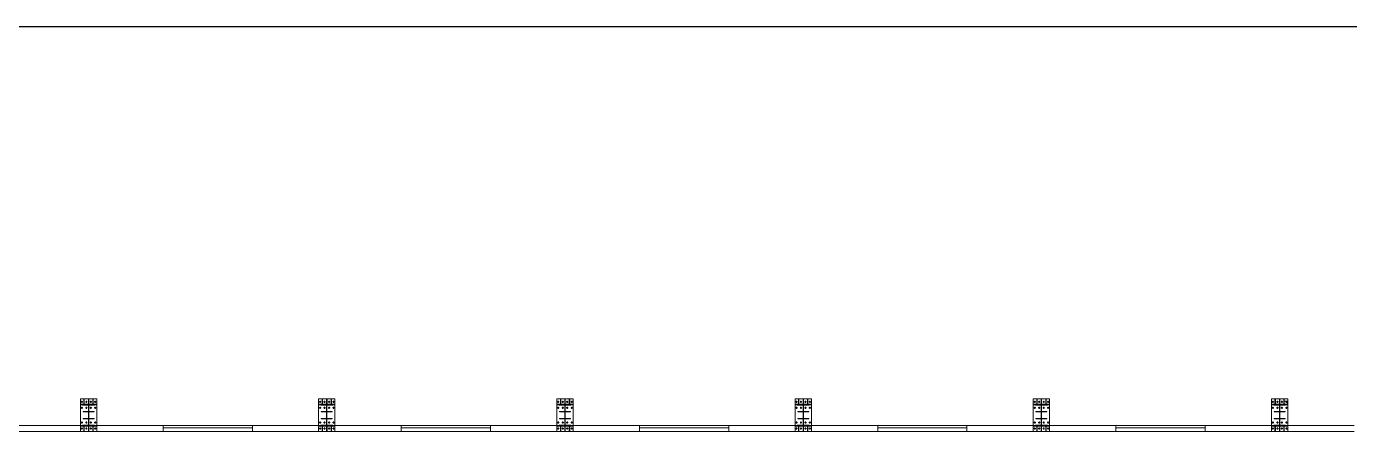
# Model space of a CAD drawing. Extents: x -399171 to -208330, y 1233220 to 1338350.
# Drawn here: x -349220 to -304787, y 1236500 to 1250100 of the extents above; entities that cross this region are included whole.
import ezdxf

# ---------------------------------------------------------------- set-up
doc = ezdxf.new("R2010")
doc.units = 0
doc.linetypes.add('XKITLINE00', pattern=[0])
doc.linetypes.add('XKITLINE01', pattern=[4, 1, -1, 1, -1])
doc.layers.add('4', color=4, linetype='Continuous')
for name, color, linetype, lineweight in [('Bolt', 1, 'Continuous', 0), ('DTHAY', 4, 'Continuous', 20), ('KICH THUOC', 8, 'Continuous', 9), ('Part', 1, 'Continuous', 0), ('text', 3, 'Continuous', 5)]:
    doc.layers.add(name, color=color, linetype=linetype, lineweight=lineweight)

# ---------------------------------------------------------------- blocks, each defined once
blk = doc.blocks.new('zw$9178')
at = {"layer": '4', "color": 2}
blk.add_line((0, 0), (96450, 0), dxfattribs=at)
blk = doc.blocks.new('678')
at = {"layer": 'Bolt', "color": 7, "linetype": 'XKITLINE00', "lineweight": 0}
for p, q in [((-1058425, -64065), (-1058491, -64065)), ((-1058425, -64265), (-1058491, -64265)), ((-1058458, -64098), (-1058458, -64032)), ((-1058458, -64298), (-1058458, -64232)), ((-1058275, -64065), (-1058341, -64065)), ((-1058275, -64265), (-1058341, -64265)), ((-1058308, -64098), (-1058308, -64032)), ((-1058308, -64298), (-1058308, -64232)), ((-1058125, -64065), (-1058191, -64065)), ((-1058125, -64265), (-1058191, -64265)), ((-1058158, -64098), (-1058158, -64032)), ((-1058158, -64298), (-1058158, -64232)), ((-1057975, -64065), (-1058041, -64065)), ((-1057975, -64265), (-1058041, -64265)), ((-1058008, -64098), (-1058008, -64032)), ((-1058008, -64298), (-1058008, -64232)), ((-1050425, -64065), (-1050491, -64065)), ((-1050425, -64265), (-1050491, -64265)), ((-1050458, -64098), (-1050458, -64032)), ((-1050458, -64298), (-1050458, -64232)), ((-1050275, -64065), (-1050341, -64065)), ((-1050275, -64265), (-1050341, -64265)), ((-1050308, -64098), (-1050308, -64032)), ((-1050308, -64298), (-1050308, -64232)), ((-1050125, -64065), (-1050191, -64065)), ((-1050125, -64265), (-1050191, -64265)), ((-1050158, -64098), (-1050158, -64032)), ((-1050158, -64298), (-1050158, -64232)), ((-1049975, -64065), (-1050041, -64065)), ((-1049975, -64265), (-1050041, -64265)), ((-1050008, -64098), (-1050008, -64032)), ((-1050008, -64298), (-1050008, -64232)), ((-1042425, -64065), (-1042491, -64065)), ((-1042425, -64265), (-1042491, -64265)), ((-1042458, -64098), (-1042458, -64032)), ((-1042458, -64298), (-1042458, -64232)), ((-1042275, -64065), (-1042341, -64065)), ((-1042275, -64265), (-1042341, -64265)), ((-1042308, -64098), (-1042308, -64032)), ((-1042308, -64298), (-1042308, -64232)), ((-1042125, -64065), (-1042191, -64065)), ((-1042125, -64265), (-1042191, -64265)), ((-1042158, -64098), (-1042158, -64032)), ((-1042158, -64298), (-1042158, -64232)), ((-1041975, -64065), (-1042041, -64065)), ((-1041975, -64265), (-1042041, -64265)), ((-1042008, -64098), (-1042008, -64032)), ((-1042008, -64298), (-1042008, -64232)), ((-1034425, -64065), (-1034491, -64065)), ((-1034425, -64265), (-1034491, -64265)), ((-1034458, -64098), (-1034458, -64032)), ((-1034458, -64298), (-1034458, -64232)), ((-1034275, -64065), (-1034341, -64065)), ((-1034275, -64265), (-1034341, -64265)), ((-1034308, -64098), (-1034308, -64032)), ((-1034308, -64298), (-1034308, -64232)), ((-1034125, -64065), (-1034191, -64065)), ((-1034125, -64265), (-1034191, -64265)), ((-1034158, -64098), (-1034158, -64032)), ((-1034158, -64298), (-1034158, -64232)), ((-1033975, -64065), (-1034041, -64065)), ((-1033975, -64265), (-1034041, -64265)), ((-1034008, -64098), (-1034008, -64032)), ((-1034008, -64298), (-1034008, -64232)), ((-1026425, -64065), (-1026491, -64065)), ((-1026425, -64265), (-1026491, -64265)), ((-1026458, -64098), (-1026458, -64032)), ((-1026458, -64298), (-1026458, -64232)), ((-1026275, -64065), (-1026341, -64065)), ((-1026275, -64265), (-1026341, -64265)), ((-1026308, -64098), (-1026308, -64032)), ((-1026308, -64298), (-1026308, -64232)), ((-1026125, -64065), (-1026191, -64065)), ((-1026125, -64265), (-1026191, -64265)), ((-1026158, -64098), (-1026158, -64032)), ((-1026158, -64298), (-1026158, -64232)), ((-1025975, -64065), (-1026041, -64065)), ((-1025975, -64265), (-1026041, -64265)), ((-1026008, -64098), (-1026008, -64032)), ((-1026008, -64298), (-1026008, -64232)), ((-1018425, -64065), (-1018491, -64065)), ((-1018425, -64265), (-1018491, -64265)), ((-1018458, -64098), (-1018458, -64032)), ((-1018458, -64298), (-1018458, -64232)), ((-1018275, -64065), (-1018341, -64065)), ((-1018275, -64265), (-1018341, -64265)), ((-1018308, -64098), (-1018308, -64032)), ((-1018308, -64298), (-1018308, -64232)), ((-1018125, -64065), (-1018191, -64065)), ((-1018125, -64265), (-1018191, -64265)), ((-1018158, -64098), (-1018158, -64032)), ((-1018158, -64298), (-1018158, -64232)), ((-1017975, -64065), (-1018041, -64065)), ((-1017975, -64265), (-1018041, -64265)), ((-1018008, -64098), (-1018008, -64032)), ((-1018008, -64298), (-1018008, -64232)), ((-1058425, -64765), (-1058491, -64765)), ((-1058458, -64798), (-1058458, -64732)), ((-1058275, -64765), (-1058341, -64765)), ((-1058308, -64798), (-1058308, -64732)), ((-1058125, -64765), (-1058191, -64765)), ((-1058158, -64798), (-1058158, -64732)), ((-1057975, -64765), (-1058041, -64765)), ((-1058008, -64798), (-1058008, -64732)), ((-1050425, -64765), (-1050491, -64765)), ((-1050458, -64798), (-1050458, -64732)), ((-1050275, -64765), (-1050341, -64765)), ((-1050308, -64798), (-1050308, -64732)), ((-1050125, -64765), (-1050191, -64765)), ((-1050158, -64798), (-1050158, -64732)), ((-1049975, -64765), (-1050041, -64765)), ((-1050008, -64798), (-1050008, -64732)), ((-1042425, -64765), (-1042491, -64765)), ((-1042458, -64798), (-1042458, -64732)), ((-1042275, -64765), (-1042341, -64765)), ((-1042308, -64798), (-1042308, -64732)), ((-1042125, -64765), (-1042191, -64765)), ((-1042158, -64798), (-1042158, -64732)), ((-1041975, -64765), (-1042041, -64765)), ((-1042008, -64798), (-1042008, -64732)), ((-1034425, -64765), (-1034491, -64765)), ((-1034458, -64798), (-1034458, -64732)), ((-1034275, -64765), (-1034341, -64765)), ((-1034308, -64798), (-1034308, -64732)), ((-1034125, -64765), (-1034191, -64765)), ((-1034158, -64798), (-1034158, -64732)), ((-1033975, -64765), (-1034041, -64765)), ((-1034008, -64798), (-1034008, -64732)), ((-1026425, -64765), (-1026491, -64765)), ((-1026458, -64798), (-1026458, -64732)), ((-1026275, -64765), (-1026341, -64765)), ((-1026308, -64798), (-1026308, -64732)), ((-1026125, -64765), (-1026191, -64765)), ((-1026158, -64798), (-1026158, -64732)), ((-1025975, -64765), (-1026041, -64765)), ((-1026008, -64798), (-1026008, -64732)), ((-1018425, -64765), (-1018491, -64765)), ((-1018458, -64798), (-1018458, -64732)), ((-1018275, -64765), (-1018341, -64765)), ((-1018308, -64798), (-1018308, -64732)), ((-1018125, -64765), (-1018191, -64765)), ((-1018158, -64798), (-1018158, -64732)), ((-1017975, -64765), (-1018041, -64765)), ((-1018008, -64798), (-1018008, -64732)), ((-1058425, -64965), (-1058491, -64965)), ((-1058458, -64998), (-1058458, -64932)), ((-1058275, -64965), (-1058341, -64965)), ((-1058308, -64998), (-1058308, -64932)), ((-1058125, -64965), (-1058191, -64965)), ((-1058158, -64998), (-1058158, -64932)), ((-1057975, -64965), (-1058041, -64965)), ((-1058008, -64998), (-1058008, -64932)), ((-1050425, -64965), (-1050491, -64965)), ((-1050458, -64998), (-1050458, -64932)), ((-1050275, -64965), (-1050341, -64965)), ((-1050308, -64998), (-1050308, -64932)), ((-1050125, -64965), (-1050191, -64965)), ((-1050158, -64998), (-1050158, -64932)), ((-1049975, -64965), (-1050041, -64965)), ((-1050008, -64998), (-1050008, -64932)), ((-1042425, -64965), (-1042491, -64965)), ((-1042458, -64998), (-1042458, -64932)), ((-1042275, -64965), (-1042341, -64965)), ((-1042308, -64998), (-1042308, -64932)), ((-1042125, -64965), (-1042191, -64965)), ((-1042158, -64998), (-1042158, -64932)), ((-1041975, -64965), (-1042041, -64965)), ((-1042008, -64998), (-1042008, -64932)), ((-1034425, -64965), (-1034491, -64965)), ((-1034458, -64998), (-1034458, -64932)), ((-1034275, -64965), (-1034341, -64965)), ((-1034308, -64998), (-1034308, -64932)), ((-1034125, -64965), (-1034191, -64965)), ((-1034158, -64998), (-1034158, -64932)), ((-1033975, -64965), (-1034041, -64965)), ((-1034008, -64998), (-1034008, -64932)), ((-1026425, -64965), (-1026491, -64965)), ((-1026458, -64998), (-1026458, -64932)), ((-1026275, -64965), (-1026341, -64965)), ((-1026308, -64998), (-1026308, -64932)), ((-1026125, -64965), (-1026191, -64965)), ((-1026158, -64998), (-1026158, -64932)), ((-1025975, -64965), (-1026041, -64965)), ((-1026008, -64998), (-1026008, -64932)), ((-1018425, -64965), (-1018491, -64965)), ((-1018458, -64998), (-1018458, -64932)), ((-1018275, -64965), (-1018341, -64965)), ((-1018308, -64998), (-1018308, -64932)), ((-1018125, -64965), (-1018191, -64965)), ((-1018158, -64998), (-1018158, -64932)), ((-1017975, -64965), (-1018041, -64965)), ((-1018008, -64998), (-1018008, -64932))]:
    blk.add_line(p, q, dxfattribs=at)
for centre in [(-1058458, -64065), (-1058458, -64265), (-1058308, -64065), (-1058308, -64265), (-1058158, -64065), (-1058158, -64265), (-1058008, -64065), (-1058008, -64265), (-1050458, -64065), (-1050458, -64265), (-1050308, -64065), (-1050308, -64265), (-1050158, -64065), (-1050158, -64265), (-1050008, -64065), (-1050008, -64265), (-1042458, -64065), (-1042458, -64265), (-1042308, -64065), (-1042308, -64265), (-1042158, -64065), (-1042158, -64265), (-1042008, -64065), (-1042008, -64265), (-1034458, -64065), (-1034458, -64265), (-1034308, -64065), (-1034308, -64265), (-1034158, -64065), (-1034158, -64265), (-1034008, -64065), (-1034008, -64265), (-1026458, -64065), (-1026458, -64265), (-1026308, -64065), (-1026308, -64265), (-1026158, -64065), (-1026158, -64265), (-1026008, -64065), (-1026008, -64265), (-1018458, -64065), (-1018458, -64265), (-1018308, -64065), (-1018308, -64265), (-1018158, -64065), (-1018158, -64265), (-1018008, -64065), (-1018008, -64265), (-1058458, -64765), (-1058308, -64765), (-1058158, -64765), (-1058008, -64765), (-1050458, -64765), (-1050308, -64765), (-1050158, -64765), (-1050008, -64765), (-1042458, -64765), (-1042308, -64765), (-1042158, -64765), (-1042008, -64765), (-1034458, -64765), (-1034308, -64765), (-1034158, -64765), (-1034008, -64765), (-1026458, -64765), (-1026308, -64765), (-1026158, -64765), (-1026008, -64765), (-1018458, -64765), (-1018308, -64765), (-1018158, -64765), (-1018008, -64765), (-1058458, -64965), (-1058308, -64965), (-1058158, -64965), (-1058008, -64965), (-1050458, -64965), (-1050308, -64965), (-1050158, -64965), (-1050008, -64965), (-1042458, -64965), (-1042308, -64965), (-1042158, -64965), (-1042008, -64965), (-1034458, -64965), (-1034308, -64965), (-1034158, -64965), (-1034008, -64965), (-1026458, -64965), (-1026308, -64965), (-1026158, -64965), (-1026008, -64965), (-1018458, -64965), (-1018308, -64965), (-1018158, -64965), (-1018008, -64965)]:
    blk.add_circle(centre, 16.5, dxfattribs=at)
at = {"layer": 'DTHAY', "ltscale": 4}
for p, q in [((-1060733, -64865), (-1055733, -64865)), ((-1052733, -64865), (-1047733, -64865)), ((-1044733, -64865), (-1039733, -64865)), ((-1036733, -64865), (-1031733, -64865)), ((-1028733, -64865), (-1023733, -64865)), ((-1020733, -64865), (-1015733, -64865)), ((-1060733, -65065), (-1055733, -65065)), ((-1052733, -65065), (-1047733, -65065)), ((-1044733, -65065), (-1039733, -65065)), ((-1036733, -65065), (-1031733, -65065)), ((-1028733, -65065), (-1023733, -65065)), ((-1020733, -65065), (-1015733, -65065))]:
    blk.add_line(p, q, dxfattribs=at)
at = {"layer": 'DTHAY', "ltscale": 0.2}
for p, q in [((-1055733, -65065), (-1055733, -64865)), ((-1052733, -65065), (-1052733, -64865)), ((-1047733, -65065), (-1047733, -64865)), ((-1044733, -65065), (-1044733, -64865)), ((-1039733, -65065), (-1039733, -64865)), ((-1036733, -65065), (-1036733, -64865)), ((-1031733, -65065), (-1031733, -64865)), ((-1031733, -65065), (-1031733, -64865)), ((-1028733, -65065), (-1028733, -64865)), ((-1023733, -65065), (-1023733, -64865)), ((-1023733, -65065), (-1023733, -64865)), ((-1020733, -65065), (-1020733, -64865))]:
    blk.add_line(p, q, dxfattribs=at)
at = {"layer": 'KICH THUOC', "ltscale": 5}
blk.add_line((-1057957, -64177), (-1057957, -64427), dxfattribs=at)
at = {"layer": 'KICH THUOC', "ltscale": 0.2}
for p, q in [((-1055733, -64865), (-1052733, -64865)), ((-1047733, -64865), (-1044733, -64865)), ((-1039733, -64865), (-1036733, -64865)), ((-1031733, -64865), (-1028733, -64865)), ((-1023733, -64865), (-1020733, -64865)), ((-1055733, -64940), (-1052733, -64940)), ((-1055733, -65065), (-1052733, -65065)), ((-1047733, -64940), (-1044733, -64940)), ((-1047733, -65065), (-1044733, -65065)), ((-1039733, -64940), (-1036733, -64940)), ((-1039733, -65065), (-1036733, -65065)), ((-1031733, -64940), (-1028733, -64940)), ((-1031733, -65065), (-1028733, -65065)), ((-1023733, -64940), (-1020733, -64940)), ((-1023733, -65065), (-1020733, -65065))]:
    blk.add_line(p, q, dxfattribs=at)
at = {"layer": 'KICH THUOC', "ltscale": 5}
for points in [[(-1018183, -64012), (-1018183, -64012), (-1018183, -64012), (-1018183, -64012), (-1018183, -64012), (-1018183, -64012), (-1018183, -64012), (-1018183, -64012)], [(-1018098, -64044), (-1018098, -64163), (-1017975, -64163), (-1017975, -64044)]]:
    blk.add_lwpolyline(points, close=True, dxfattribs=at)
at = {"layer": 'Part', "color": 3, "linetype": 'XKITLINE00', "lineweight": 0}
for p, q in [((-1058508, -63965), (-1058390, -63965)), ((-1058508, -63965), (-1058508, -64145)), ((-1058390, -63965), (-1058376, -63965)), ((-1058390, -63965), (-1058390, -64145)), ((-1058376, -63965), (-1058240, -63965)), ((-1058376, -63965), (-1058376, -64145)), ((-1058240, -63965), (-1058226, -63965)), ((-1058240, -63965), (-1058240, -64145)), ((-1058226, -63965), (-1058090, -63965)), ((-1058226, -63965), (-1058226, -64145)), ((-1058090, -63965), (-1058076, -63965)), ((-1058090, -63965), (-1058090, -64145)), ((-1058076, -63965), (-1057958, -63965)), ((-1058076, -63965), (-1058076, -64145)), ((-1057958, -63965), (-1057958, -64145)), ((-1050508, -63965), (-1050390, -63965)), ((-1050508, -63965), (-1050508, -64145)), ((-1050390, -63965), (-1050376, -63965)), ((-1050390, -63965), (-1050390, -64145)), ((-1050376, -63965), (-1050240, -63965)), ((-1050376, -63965), (-1050376, -64145)), ((-1050240, -63965), (-1050226, -63965)), ((-1050240, -63965), (-1050240, -64145)), ((-1050226, -63965), (-1050090, -63965)), ((-1050226, -63965), (-1050226, -64145)), ((-1050090, -63965), (-1050076, -63965)), ((-1050090, -63965), (-1050090, -64145)), ((-1050076, -63965), (-1049958, -63965)), ((-1050076, -63965), (-1050076, -64145)), ((-1049958, -63965), (-1049958, -64145)), ((-1042508, -63965), (-1042390, -63965)), ((-1042508, -63965), (-1042508, -64145)), ((-1042390, -63965), (-1042376, -63965)), ((-1042390, -63965), (-1042390, -64145)), ((-1042376, -63965), (-1042240, -63965)), ((-1042376, -63965), (-1042376, -64145)), ((-1042240, -63965), (-1042226, -63965)), ((-1042240, -63965), (-1042240, -64145)), ((-1042226, -63965), (-1042090, -63965)), ((-1042226, -63965), (-1042226, -64145)), ((-1042090, -63965), (-1042076, -63965)), ((-1042090, -63965), (-1042090, -64145)), ((-1042076, -63965), (-1041958, -63965)), ((-1042076, -63965), (-1042076, -64145)), ((-1041958, -63965), (-1041958, -64145)), ((-1034508, -63965), (-1034390, -63965)), ((-1034508, -63965), (-1034508, -64145)), ((-1034390, -63965), (-1034376, -63965)), ((-1034390, -63965), (-1034390, -64145)), ((-1034376, -63965), (-1034240, -63965)), ((-1034376, -63965), (-1034376, -64145)), ((-1034240, -63965), (-1034226, -63965)), ((-1034240, -63965), (-1034240, -64145)), ((-1034226, -63965), (-1034090, -63965)), ((-1034226, -63965), (-1034226, -64145)), ((-1034090, -63965), (-1034076, -63965)), ((-1034090, -63965), (-1034090, -64145)), ((-1034076, -63965), (-1033958, -63965)), ((-1034076, -63965), (-1034076, -64145)), ((-1033958, -63965), (-1033958, -64145)), ((-1026508, -63965), (-1026390, -63965)), ((-1026508, -63965), (-1026508, -64145)), ((-1026390, -63965), (-1026376, -63965)), ((-1026390, -63965), (-1026390, -64145)), ((-1026376, -63965), (-1026240, -63965)), ((-1026376, -63965), (-1026376, -64145)), ((-1026240, -63965), (-1026226, -63965)), ((-1026240, -63965), (-1026240, -64145)), ((-1026226, -63965), (-1026090, -63965)), ((-1026226, -63965), (-1026226, -64145)), ((-1026090, -63965), (-1026076, -63965)), ((-1026090, -63965), (-1026090, -64145)), ((-1026076, -63965), (-1025958, -63965)), ((-1026076, -63965), (-1026076, -64145)), ((-1025958, -63965), (-1025958, -64145)), ((-1018508, -63965), (-1018508, -64145)), ((-1018390, -63965), (-1018508, -63965)), ((-1018390, -64145), (-1018390, -63965)), ((-1018390, -63965), (-1018376, -63965)), ((-1018240, -63965), (-1018376, -63965)), ((-1018376, -63965), (-1018376, -64145)), ((-1018240, -64145), (-1018240, -63965)), ((-1018240, -63965), (-1018226, -63965)), ((-1018090, -63965), (-1018226, -63965)), ((-1018226, -63965), (-1018226, -64145)), ((-1018090, -64145), (-1018090, -63965)), ((-1018090, -63965), (-1018076, -63965)), ((-1017958, -63965), (-1018076, -63965)), ((-1018076, -63965), (-1018076, -64145)), ((-1017958, -63965), (-1017958, -64145)), ((-1058508, -64165), (-1058508, -64145)), ((-1058508, -64145), (-1057958, -64145)), ((-1058508, -64165), (-1058508, -64865)), ((-1058508, -64165), (-1057958, -64165)), ((-1058433, -64165), (-1058433, -64179)), ((-1058433, -64165), (-1058033, -64165)), ((-1058433, -64179), (-1058033, -64179)), ((-1058418, -64393), (-1058238, -64393)), ((-1058418, -64393), (-1058418, -64407)), ((-1058238, -64407), (-1058418, -64407)), ((-1058390, -64069), (-1058376, -64069)), ((-1058390, -64145), (-1058376, -64145)), ((-1058314, -64407), (-1058314, -64393)), ((-1058240, -64069), (-1058226, -64069)), ((-1058240, -64145), (-1058226, -64145)), ((-1058228, -64179), (-1058238, -64179)), ((-1058238, -64179), (-1058238, -64851)), ((-1058238, -64393), (-1058238, -64407)), ((-1058228, -64851), (-1058228, -64179)), ((-1058048, -64393), (-1058228, -64393)), ((-1058228, -64407), (-1058228, -64393)), ((-1058048, -64407), (-1058228, -64407)), ((-1058152, -64407), (-1058152, -64393)), ((-1058090, -64069), (-1058076, -64069)), ((-1058090, -64145), (-1058076, -64145)), ((-1058048, -64393), (-1058048, -64407)), ((-1058033, -64165), (-1058033, -64179)), ((-1057958, -64165), (-1057958, -64145)), ((-1057958, -64165), (-1057958, -64865)), ((-1050508, -64165), (-1050508, -64145)), ((-1050508, -64145), (-1049958, -64145)), ((-1050508, -64165), (-1050508, -64865)), ((-1050508, -64165), (-1049958, -64165)), ((-1050433, -64165), (-1050433, -64179)), ((-1050433, -64165), (-1050033, -64165)), ((-1050433, -64179), (-1050033, -64179)), ((-1050418, -64393), (-1050238, -64393)), ((-1050418, -64393), (-1050418, -64407)), ((-1050238, -64407), (-1050418, -64407)), ((-1050390, -64069), (-1050376, -64069)), ((-1050390, -64145), (-1050376, -64145)), ((-1050314, -64407), (-1050314, -64393)), ((-1050240, -64069), (-1050226, -64069)), ((-1050240, -64145), (-1050226, -64145)), ((-1050228, -64179), (-1050238, -64179)), ((-1050238, -64179), (-1050238, -64851)), ((-1050238, -64393), (-1050238, -64407)), ((-1050228, -64851), (-1050228, -64179)), ((-1050048, -64393), (-1050228, -64393)), ((-1050228, -64407), (-1050228, -64393)), ((-1050048, -64407), (-1050228, -64407)), ((-1050152, -64407), (-1050152, -64393)), ((-1050090, -64069), (-1050076, -64069)), ((-1050090, -64145), (-1050076, -64145)), ((-1050048, -64393), (-1050048, -64407)), ((-1050033, -64165), (-1050033, -64179)), ((-1049958, -64165), (-1049958, -64145)), ((-1049958, -64165), (-1049958, -64865)), ((-1042508, -64165), (-1042508, -64145)), ((-1042508, -64145), (-1041958, -64145)), ((-1042508, -64165), (-1042508, -64865)), ((-1042508, -64165), (-1041958, -64165)), ((-1042433, -64165), (-1042433, -64179)), ((-1042433, -64165), (-1042033, -64165)), ((-1042433, -64179), (-1042033, -64179)), ((-1042418, -64393), (-1042238, -64393)), ((-1042418, -64393), (-1042418, -64407)), ((-1042238, -64407), (-1042418, -64407)), ((-1042390, -64069), (-1042376, -64069)), ((-1042390, -64145), (-1042376, -64145)), ((-1042314, -64407), (-1042314, -64393)), ((-1042240, -64069), (-1042226, -64069)), ((-1042240, -64145), (-1042226, -64145)), ((-1042228, -64179), (-1042238, -64179)), ((-1042238, -64179), (-1042238, -64851)), ((-1042238, -64393), (-1042238, -64407)), ((-1042228, -64851), (-1042228, -64179)), ((-1042048, -64393), (-1042228, -64393)), ((-1042228, -64407), (-1042228, -64393)), ((-1042048, -64407), (-1042228, -64407)), ((-1042152, -64407), (-1042152, -64393)), ((-1042090, -64069), (-1042076, -64069)), ((-1042090, -64145), (-1042076, -64145)), ((-1042048, -64393), (-1042048, -64407)), ((-1042033, -64165), (-1042033, -64179)), ((-1041958, -64165), (-1041958, -64145)), ((-1041958, -64165), (-1041958, -64865)), ((-1034508, -64165), (-1034508, -64145)), ((-1034508, -64145), (-1033958, -64145)), ((-1034508, -64165), (-1034508, -64865)), ((-1034508, -64165), (-1033958, -64165)), ((-1034433, -64165), (-1034433, -64179)), ((-1034433, -64165), (-1034033, -64165)), ((-1034433, -64179), (-1034033, -64179)), ((-1034418, -64393), (-1034238, -64393)), ((-1034418, -64393), (-1034418, -64407)), ((-1034238, -64407), (-1034418, -64407)), ((-1034390, -64069), (-1034376, -64069)), ((-1034390, -64145), (-1034376, -64145)), ((-1034314, -64407), (-1034314, -64393)), ((-1034240, -64069), (-1034226, -64069)), ((-1034240, -64145), (-1034226, -64145)), ((-1034228, -64179), (-1034238, -64179)), ((-1034238, -64179), (-1034238, -64851)), ((-1034238, -64393), (-1034238, -64407)), ((-1034228, -64851), (-1034228, -64179)), ((-1034048, -64393), (-1034228, -64393)), ((-1034228, -64407), (-1034228, -64393)), ((-1034048, -64407), (-1034228, -64407)), ((-1034152, -64407), (-1034152, -64393)), ((-1034090, -64069), (-1034076, -64069)), ((-1034090, -64145), (-1034076, -64145)), ((-1034048, -64393), (-1034048, -64407)), ((-1034033, -64165), (-1034033, -64179)), ((-1033958, -64165), (-1033958, -64145)), ((-1033958, -64165), (-1033958, -64865)), ((-1026508, -64165), (-1026508, -64145)), ((-1026508, -64145), (-1025958, -64145)), ((-1026508, -64165), (-1026508, -64865)), ((-1026508, -64165), (-1025958, -64165)), ((-1026433, -64165), (-1026433, -64179)), ((-1026433, -64165), (-1026033, -64165)), ((-1026433, -64179), (-1026033, -64179)), ((-1026418, -64393), (-1026238, -64393)), ((-1026418, -64393), (-1026418, -64407)), ((-1026238, -64407), (-1026418, -64407)), ((-1026390, -64069), (-1026376, -64069)), ((-1026390, -64145), (-1026376, -64145)), ((-1026314, -64407), (-1026314, -64393)), ((-1026240, -64069), (-1026226, -64069)), ((-1026240, -64145), (-1026226, -64145)), ((-1026228, -64179), (-1026238, -64179)), ((-1026238, -64179), (-1026238, -64851)), ((-1026238, -64393), (-1026238, -64407)), ((-1026228, -64851), (-1026228, -64179)), ((-1026048, -64393), (-1026228, -64393)), ((-1026228, -64407), (-1026228, -64393)), ((-1026048, -64407), (-1026228, -64407)), ((-1026152, -64407), (-1026152, -64393)), ((-1026090, -64069), (-1026076, -64069)), ((-1026090, -64145), (-1026076, -64145)), ((-1026048, -64393), (-1026048, -64407)), ((-1026033, -64165), (-1026033, -64179)), ((-1025958, -64165), (-1025958, -64145)), ((-1025958, -64165), (-1025958, -64865)), ((-1018508, -64165), (-1018508, -64145)), ((-1018508, -64145), (-1017958, -64145)), ((-1018508, -64165), (-1018508, -64865)), ((-1018508, -64165), (-1017958, -64165)), ((-1018433, -64179), (-1018433, -64165)), ((-1018433, -64165), (-1018033, -64165)), ((-1018433, -64179), (-1018033, -64179)), ((-1018418, -64407), (-1018418, -64393)), ((-1018418, -64393), (-1018238, -64393)), ((-1018238, -64407), (-1018418, -64407)), ((-1018390, -64069), (-1018376, -64069)), ((-1018376, -64145), (-1018390, -64145)), ((-1018314, -64407), (-1018314, -64393)), ((-1018240, -64069), (-1018226, -64069)), ((-1018226, -64145), (-1018240, -64145)), ((-1018238, -64851), (-1018238, -64179)), ((-1018228, -64179), (-1018238, -64179)), ((-1018238, -64393), (-1018238, -64407)), ((-1018228, -64851), (-1018228, -64179)), ((-1018048, -64393), (-1018228, -64393)), ((-1018228, -64393), (-1018228, -64407)), ((-1018048, -64407), (-1018228, -64407)), ((-1018152, -64407), (-1018152, -64393)), ((-1018090, -64069), (-1018076, -64069)), ((-1018076, -64145), (-1018090, -64145)), ((-1018048, -64407), (-1018048, -64393)), ((-1018033, -64179), (-1018033, -64165)), ((-1017958, -64165), (-1017958, -64145)), ((-1017958, -64165), (-1017958, -64865)), ((-1057958, -64865), (-1058508, -64865)), ((-1058508, -64865), (-1058508, -64885)), ((-1058433, -64851), (-1058033, -64851)), ((-1058433, -64865), (-1058433, -64851)), ((-1058033, -64865), (-1058433, -64865)), ((-1058418, -64623), (-1058238, -64623)), ((-1058418, -64623), (-1058418, -64637)), ((-1058238, -64637), (-1058418, -64637)), ((-1058314, -64637), (-1058314, -64623)), ((-1058238, -64623), (-1058238, -64637)), ((-1058238, -64851), (-1058228, -64851)), ((-1058048, -64623), (-1058228, -64623)), ((-1058228, -64637), (-1058228, -64623)), ((-1058048, -64637), (-1058228, -64637)), ((-1058152, -64637), (-1058152, -64623)), ((-1058048, -64623), (-1058048, -64637)), ((-1058033, -64851), (-1058033, -64865)), ((-1057958, -64885), (-1057958, -64865)), ((-1049958, -64865), (-1050508, -64865)), ((-1050508, -64865), (-1050508, -64885)), ((-1050433, -64851), (-1050033, -64851)), ((-1050433, -64865), (-1050433, -64851)), ((-1050033, -64865), (-1050433, -64865)), ((-1050418, -64623), (-1050238, -64623)), ((-1050418, -64623), (-1050418, -64637)), ((-1050238, -64637), (-1050418, -64637)), ((-1050314, -64637), (-1050314, -64623)), ((-1050238, -64623), (-1050238, -64637)), ((-1050238, -64851), (-1050228, -64851)), ((-1050048, -64623), (-1050228, -64623)), ((-1050228, -64637), (-1050228, -64623)), ((-1050048, -64637), (-1050228, -64637)), ((-1050152, -64637), (-1050152, -64623)), ((-1050048, -64623), (-1050048, -64637)), ((-1050033, -64851), (-1050033, -64865)), ((-1049958, -64885), (-1049958, -64865)), ((-1041958, -64865), (-1042508, -64865)), ((-1042508, -64865), (-1042508, -64885)), ((-1042433, -64851), (-1042033, -64851)), ((-1042433, -64865), (-1042433, -64851)), ((-1042033, -64865), (-1042433, -64865)), ((-1042418, -64623), (-1042238, -64623)), ((-1042418, -64623), (-1042418, -64637)), ((-1042238, -64637), (-1042418, -64637)), ((-1042314, -64637), (-1042314, -64623)), ((-1042238, -64623), (-1042238, -64637)), ((-1042238, -64851), (-1042228, -64851)), ((-1042048, -64623), (-1042228, -64623)), ((-1042228, -64637), (-1042228, -64623)), ((-1042048, -64637), (-1042228, -64637)), ((-1042152, -64637), (-1042152, -64623)), ((-1042048, -64623), (-1042048, -64637)), ((-1042033, -64851), (-1042033, -64865)), ((-1041958, -64885), (-1041958, -64865)), ((-1033958, -64865), (-1034508, -64865)), ((-1034508, -64865), (-1034508, -64885)), ((-1034433, -64851), (-1034033, -64851)), ((-1034433, -64865), (-1034433, -64851)), ((-1034033, -64865), (-1034433, -64865)), ((-1034418, -64623), (-1034238, -64623)), ((-1034418, -64623), (-1034418, -64637)), ((-1034238, -64637), (-1034418, -64637)), ((-1034314, -64637), (-1034314, -64623)), ((-1034238, -64623), (-1034238, -64637)), ((-1034238, -64851), (-1034228, -64851)), ((-1034048, -64623), (-1034228, -64623)), ((-1034228, -64637), (-1034228, -64623)), ((-1034048, -64637), (-1034228, -64637)), ((-1034152, -64637), (-1034152, -64623)), ((-1034048, -64623), (-1034048, -64637)), ((-1034033, -64851), (-1034033, -64865)), ((-1033958, -64885), (-1033958, -64865)), ((-1025958, -64865), (-1026508, -64865)), ((-1026508, -64865), (-1026508, -64885)), ((-1026433, -64851), (-1026033, -64851)), ((-1026433, -64865), (-1026433, -64851)), ((-1026033, -64865), (-1026433, -64865)), ((-1026418, -64623), (-1026238, -64623)), ((-1026418, -64623), (-1026418, -64637)), ((-1026238, -64637), (-1026418, -64637)), ((-1026314, -64637), (-1026314, -64623)), ((-1026238, -64623), (-1026238, -64637)), ((-1026238, -64851), (-1026228, -64851)), ((-1026048, -64623), (-1026228, -64623)), ((-1026228, -64637), (-1026228, -64623)), ((-1026048, -64637), (-1026228, -64637)), ((-1026152, -64637), (-1026152, -64623)), ((-1026048, -64623), (-1026048, -64637)), ((-1026033, -64851), (-1026033, -64865)), ((-1025958, -64885), (-1025958, -64865)), ((-1017958, -64865), (-1018508, -64865)), ((-1018508, -64865), (-1018508, -64885)), ((-1018433, -64851), (-1018033, -64851)), ((-1018433, -64851), (-1018433, -64865)), ((-1018033, -64865), (-1018433, -64865)), ((-1018418, -64637), (-1018418, -64623)), ((-1018418, -64623), (-1018238, -64623)), ((-1018238, -64637), (-1018418, -64637)), ((-1018314, -64637), (-1018314, -64623)), ((-1018238, -64623), (-1018238, -64637)), ((-1018228, -64851), (-1018238, -64851)), ((-1018048, -64623), (-1018228, -64623)), ((-1018228, -64623), (-1018228, -64637)), ((-1018048, -64637), (-1018228, -64637)), ((-1018152, -64637), (-1018152, -64623)), ((-1018048, -64637), (-1018048, -64623)), ((-1018033, -64851), (-1018033, -64865)), ((-1017958, -64885), (-1017958, -64865)), ((-1058508, -64885), (-1057958, -64885)), ((-1058508, -65065), (-1058508, -64885)), ((-1058508, -65065), (-1058390, -65065)), ((-1058390, -65065), (-1058390, -64885)), ((-1058390, -64885), (-1058376, -64885)), ((-1058390, -64961), (-1058376, -64961)), ((-1058376, -65065), (-1058390, -65065)), ((-1058376, -65065), (-1058376, -64885)), ((-1058376, -65065), (-1058240, -65065)), ((-1058240, -65065), (-1058240, -64885)), ((-1058240, -64885), (-1058226, -64885)), ((-1058240, -64961), (-1058226, -64961)), ((-1058226, -65065), (-1058240, -65065)), ((-1058226, -65065), (-1058226, -64885)), ((-1058226, -65065), (-1058090, -65065)), ((-1058090, -65065), (-1058090, -64885)), ((-1058090, -64885), (-1058076, -64885)), ((-1058090, -64961), (-1058076, -64961)), ((-1058076, -65065), (-1058090, -65065)), ((-1058076, -65065), (-1058076, -64885)), ((-1058076, -65065), (-1057958, -65065)), ((-1057958, -65065), (-1057958, -64885)), ((-1050508, -64885), (-1049958, -64885)), ((-1050508, -65065), (-1050508, -64885)), ((-1050508, -65065), (-1050390, -65065)), ((-1050390, -65065), (-1050390, -64885)), ((-1050390, -64885), (-1050376, -64885)), ((-1050390, -64961), (-1050376, -64961)), ((-1050376, -65065), (-1050390, -65065)), ((-1050376, -65065), (-1050376, -64885)), ((-1050376, -65065), (-1050240, -65065)), ((-1050240, -65065), (-1050240, -64885)), ((-1050240, -64885), (-1050226, -64885)), ((-1050240, -64961), (-1050226, -64961)), ((-1050226, -65065), (-1050240, -65065)), ((-1050226, -65065), (-1050226, -64885)), ((-1050226, -65065), (-1050090, -65065)), ((-1050090, -65065), (-1050090, -64885)), ((-1050090, -64885), (-1050076, -64885)), ((-1050090, -64961), (-1050076, -64961)), ((-1050076, -65065), (-1050090, -65065)), ((-1050076, -65065), (-1050076, -64885)), ((-1050076, -65065), (-1049958, -65065)), ((-1049958, -65065), (-1049958, -64885)), ((-1042508, -64885), (-1041958, -64885)), ((-1042508, -65065), (-1042508, -64885)), ((-1042508, -65065), (-1042390, -65065)), ((-1042390, -65065), (-1042390, -64885)), ((-1042390, -64885), (-1042376, -64885)), ((-1042390, -64961), (-1042376, -64961)), ((-1042376, -65065), (-1042390, -65065)), ((-1042376, -65065), (-1042376, -64885)), ((-1042376, -65065), (-1042240, -65065)), ((-1042240, -65065), (-1042240, -64885)), ((-1042240, -64885), (-1042226, -64885)), ((-1042240, -64961), (-1042226, -64961)), ((-1042226, -65065), (-1042240, -65065)), ((-1042226, -65065), (-1042226, -64885)), ((-1042226, -65065), (-1042090, -65065)), ((-1042090, -65065), (-1042090, -64885)), ((-1042090, -64885), (-1042076, -64885)), ((-1042090, -64961), (-1042076, -64961)), ((-1042076, -65065), (-1042090, -65065)), ((-1042076, -65065), (-1042076, -64885)), ((-1042076, -65065), (-1041958, -65065)), ((-1041958, -65065), (-1041958, -64885)), ((-1034508, -65065), (-1034508, -64885)), ((-1034508, -64885), (-1033958, -64885)), ((-1034508, -65065), (-1034390, -65065)), ((-1034390, -65065), (-1034390, -64885)), ((-1034390, -64885), (-1034376, -64885)), ((-1034390, -64961), (-1034376, -64961)), ((-1034376, -65065), (-1034390, -65065)), ((-1034376, -65065), (-1034376, -64885)), ((-1034376, -65065), (-1034240, -65065)), ((-1034240, -65065), (-1034240, -64885)), ((-1034240, -64885), (-1034226, -64885)), ((-1034240, -64961), (-1034226, -64961)), ((-1034226, -65065), (-1034240, -65065)), ((-1034226, -65065), (-1034226, -64885)), ((-1034226, -65065), (-1034090, -65065)), ((-1034090, -65065), (-1034090, -64885)), ((-1034090, -64885), (-1034076, -64885)), ((-1034090, -64961), (-1034076, -64961)), ((-1034076, -65065), (-1034090, -65065)), ((-1034076, -65065), (-1034076, -64885)), ((-1034076, -65065), (-1033958, -65065)), ((-1033958, -65065), (-1033958, -64885)), ((-1026508, -65065), (-1026508, -64885)), ((-1026508, -64885), (-1025958, -64885)), ((-1026508, -65065), (-1026390, -65065)), ((-1026390, -65065), (-1026390, -64885)), ((-1026390, -64885), (-1026376, -64885)), ((-1026390, -64961), (-1026376, -64961)), ((-1026376, -65065), (-1026390, -65065)), ((-1026376, -65065), (-1026376, -64885)), ((-1026376, -65065), (-1026240, -65065)), ((-1026240, -65065), (-1026240, -64885)), ((-1026240, -64885), (-1026226, -64885)), ((-1026240, -64961), (-1026226, -64961)), ((-1026226, -65065), (-1026240, -65065)), ((-1026226, -65065), (-1026226, -64885)), ((-1026226, -65065), (-1026090, -65065)), ((-1026090, -65065), (-1026090, -64885)), ((-1026090, -64885), (-1026076, -64885)), ((-1026090, -64961), (-1026076, -64961)), ((-1026076, -65065), (-1026090, -65065)), ((-1026076, -65065), (-1026076, -64885)), ((-1026076, -65065), (-1025958, -65065)), ((-1025958, -65065), (-1025958, -64885)), ((-1018508, -65065), (-1018508, -64885)), ((-1018508, -64885), (-1017958, -64885)), ((-1018390, -65065), (-1018508, -65065)), ((-1018390, -65065), (-1018390, -64885)), ((-1018390, -64885), (-1018376, -64885)), ((-1018390, -64961), (-1018376, -64961)), ((-1018376, -65065), (-1018390, -65065)), ((-1018376, -64885), (-1018376, -65065)), ((-1018240, -65065), (-1018376, -65065)), ((-1018240, -65065), (-1018240, -64885)), ((-1018240, -64885), (-1018226, -64885)), ((-1018240, -64961), (-1018226, -64961)), ((-1018226, -65065), (-1018240, -65065)), ((-1018226, -64885), (-1018226, -65065)), ((-1018090, -65065), (-1018226, -65065)), ((-1018090, -65065), (-1018090, -64885)), ((-1018090, -64885), (-1018076, -64885)), ((-1018090, -64961), (-1018076, -64961)), ((-1018076, -65065), (-1018090, -65065)), ((-1018076, -64885), (-1018076, -65065)), ((-1017958, -65065), (-1018076, -65065)), ((-1017958, -64885), (-1017958, -65065))]:
    blk.add_line(p, q, dxfattribs=at)
at = {"layer": 'Part', "color": 2, "linetype": 'XKITLINE01', "lineweight": 0}
for p, q in [((-1058390, -63965), (-1058376, -63965)), ((-1058240, -63965), (-1058226, -63965)), ((-1058090, -63965), (-1058076, -63965)), ((-1050390, -63965), (-1050376, -63965)), ((-1050240, -63965), (-1050226, -63965)), ((-1050090, -63965), (-1050076, -63965)), ((-1042390, -63965), (-1042376, -63965)), ((-1042240, -63965), (-1042226, -63965)), ((-1042090, -63965), (-1042076, -63965)), ((-1034390, -63965), (-1034376, -63965)), ((-1034240, -63965), (-1034226, -63965)), ((-1034090, -63965), (-1034076, -63965)), ((-1026390, -63965), (-1026376, -63965)), ((-1026240, -63965), (-1026226, -63965)), ((-1026090, -63965), (-1026076, -63965)), ((-1018376, -63965), (-1018390, -63965)), ((-1018226, -63965), (-1018240, -63965)), ((-1018076, -63965), (-1018090, -63965)), ((-1058508, -64145), (-1058508, -64165)), ((-1057958, -64145), (-1057958, -64165)), ((-1050508, -64145), (-1050508, -64165)), ((-1049958, -64145), (-1049958, -64165)), ((-1042508, -64145), (-1042508, -64165)), ((-1041958, -64145), (-1041958, -64165)), ((-1034508, -64145), (-1034508, -64165)), ((-1033958, -64145), (-1033958, -64165)), ((-1026508, -64145), (-1026508, -64165)), ((-1025958, -64145), (-1025958, -64165)), ((-1018508, -64145), (-1018508, -64165)), ((-1017958, -64145), (-1017958, -64165)), ((-1058508, -64865), (-1058508, -64885)), ((-1057958, -64865), (-1057958, -64885)), ((-1050508, -64865), (-1050508, -64885)), ((-1049958, -64865), (-1049958, -64885)), ((-1042508, -64865), (-1042508, -64885)), ((-1041958, -64865), (-1041958, -64885)), ((-1034508, -64865), (-1034508, -64885)), ((-1033958, -64865), (-1033958, -64885)), ((-1026508, -64865), (-1026508, -64885)), ((-1025958, -64865), (-1025958, -64885)), ((-1018508, -64865), (-1018508, -64885)), ((-1017958, -64865), (-1017958, -64885)), ((-1058390, -65065), (-1058376, -65065)), ((-1058240, -65065), (-1058226, -65065)), ((-1058090, -65065), (-1058076, -65065)), ((-1050390, -65065), (-1050376, -65065)), ((-1050240, -65065), (-1050226, -65065)), ((-1050090, -65065), (-1050076, -65065)), ((-1042390, -65065), (-1042376, -65065)), ((-1042240, -65065), (-1042226, -65065)), ((-1042090, -65065), (-1042076, -65065)), ((-1034390, -65065), (-1034376, -65065)), ((-1034240, -65065), (-1034226, -65065)), ((-1034090, -65065), (-1034076, -65065)), ((-1026390, -65065), (-1026376, -65065)), ((-1026240, -65065), (-1026226, -65065)), ((-1026090, -65065), (-1026076, -65065)), ((-1018376, -65065), (-1018390, -65065)), ((-1018226, -65065), (-1018240, -65065)), ((-1018076, -65065), (-1018090, -65065))]:
    blk.add_line(p, q, dxfattribs=at)

msp = doc.modelspace()

# ---------------------------------------------------------------- block references
at = {"layer": '4'}
msp.add_blockref('zw$9178', (-371259, 1250100), dxfattribs=at)
at = {"layer": 'text'}
msp.add_blockref('678', (711099, 1301565), dxfattribs=at)

doc.saveas('drawing.dxf')
